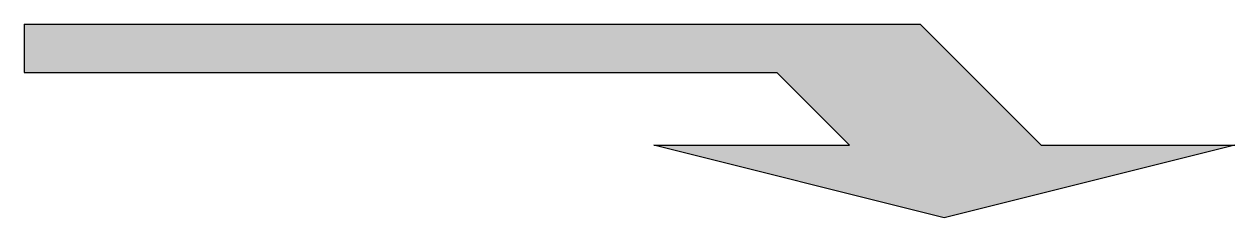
# Model space of a CAD drawing. Header units: metres. Extents: x 0 to 2.5, y -0.35 to 0.05.
import ezdxf

# ---------------------------------------------------------------- set-up
doc = ezdxf.new("R2010")
doc.units = ezdxf.units.M
doc.header["$LTSCALE"] = 0.2

msp = doc.modelspace()

# ---------------------------------------------------------------- hatches: boundary and pattern name
at = {"true_color": 0xfaf528}
msp.add_hatch(color=2, dxfattribs=at).paths.add_polyline_path([(1.704, -0.2), (1.3, -0.2), (1.9, -0.35), (2.5, -0.2), (2.1, -0.2), (1.85, 0.05), (0, 0.05), (0, -0.05), (1.554, -0.05)])

# ---------------------------------------------------------------- linework, layer by layer
at = {"color": 2, "true_color": 0xfaf528}
for p, q in [((0, 0.05), (1.85, 0.05)), ((0, 0.05), (0, -0.05)), ((2.1, -0.2), (1.85, 0.05)), ((0, -0.05), (1.554, -0.05)), ((1.704, -0.2), (1.554, -0.05)), ((1.3, -0.2), (1.704, -0.2)), ((1.9, -0.35), (1.3, -0.2)), ((2.5, -0.2), (1.9, -0.35)), ((2.1, -0.2), (2.5, -0.2))]:
    msp.add_line(p, q, dxfattribs=at)

doc.saveas('drawing.dxf')
